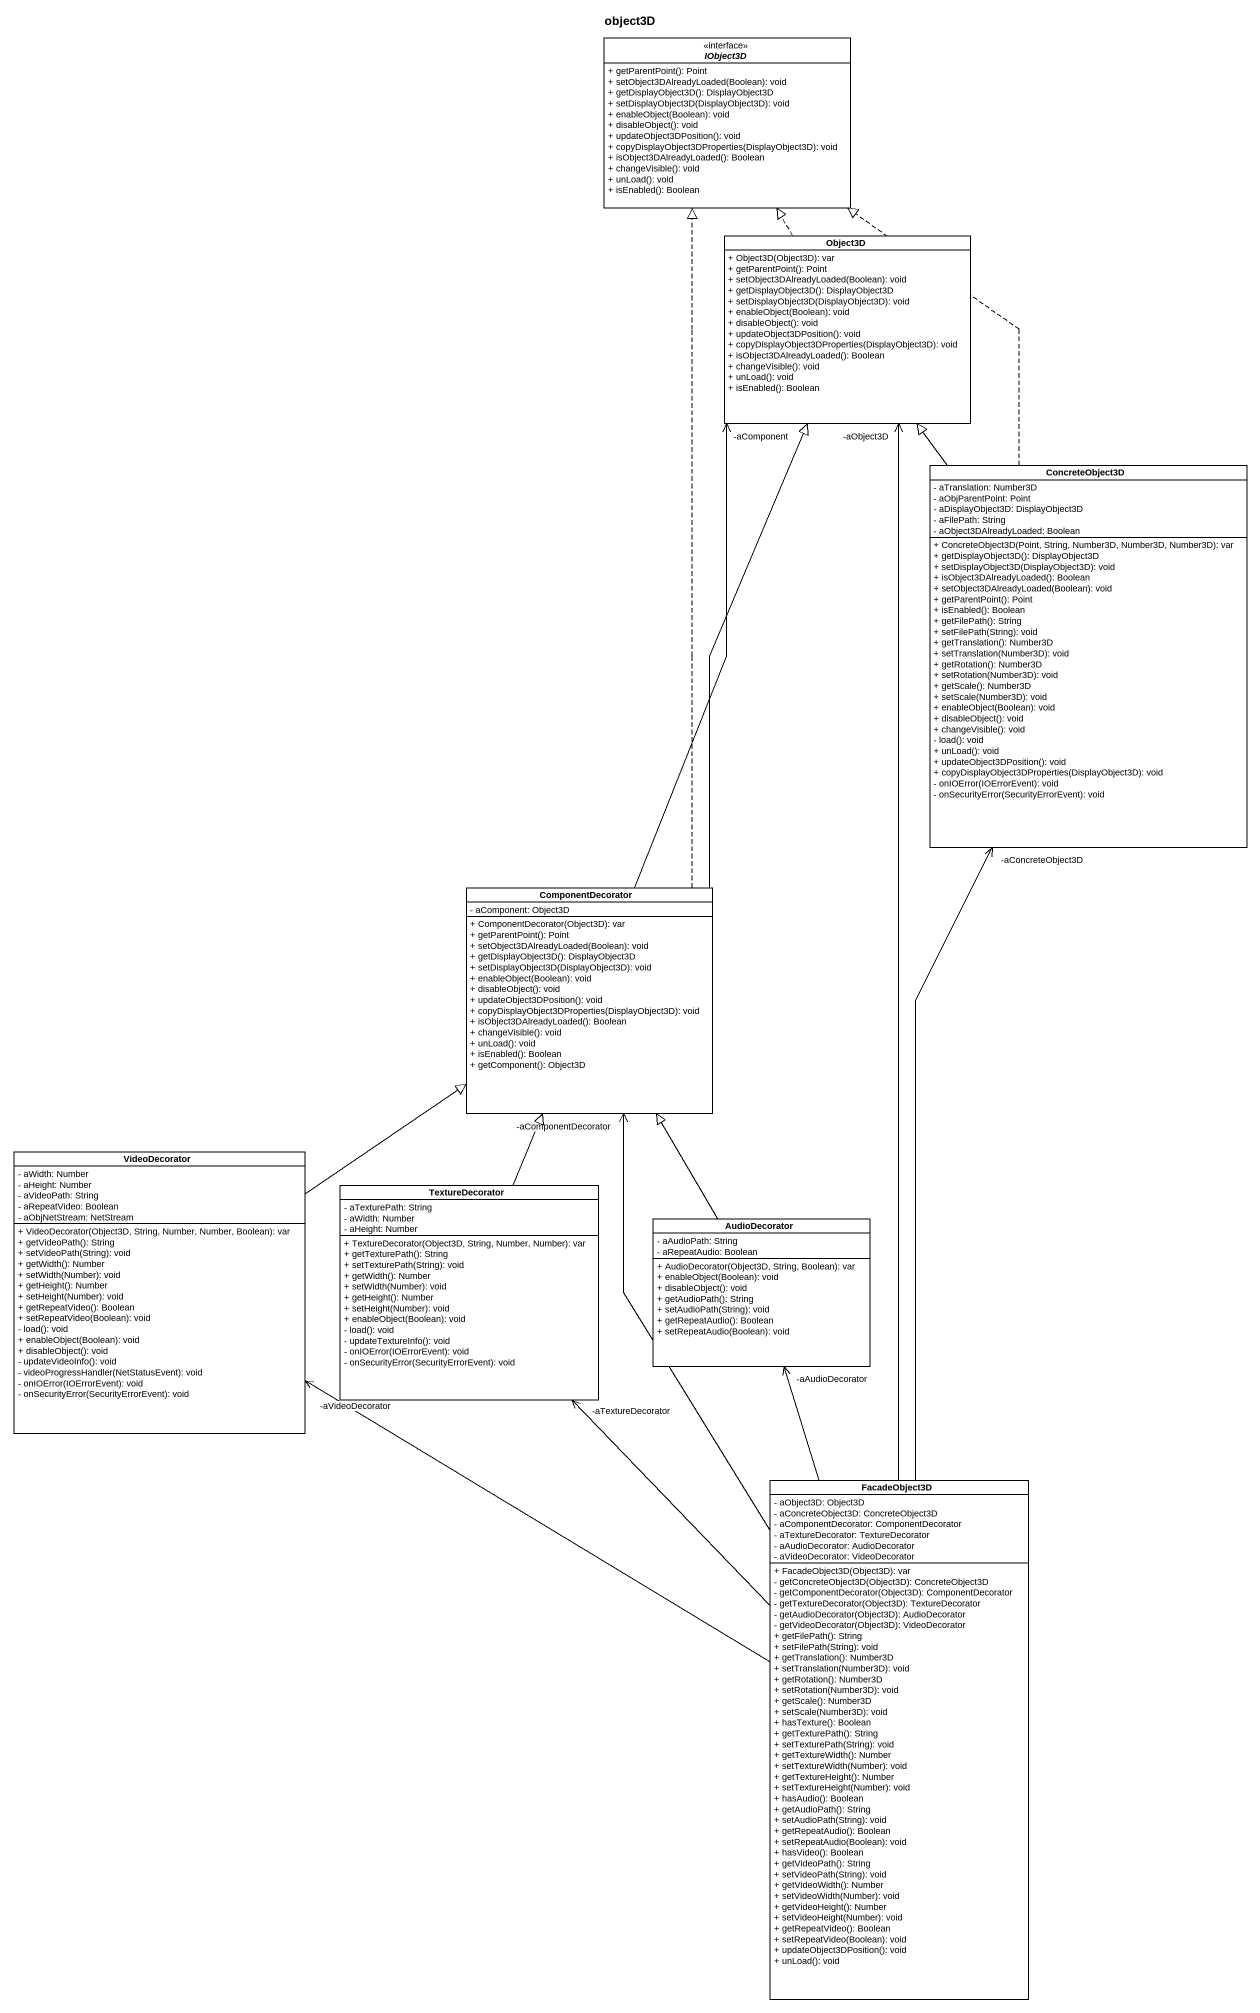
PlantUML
@startuml
title object3D
hide circle
hide empty members
skinparam classAttributeIconSize 0
interface IObject3D <<interface>> {
  + getParentPoint(): Point
  + setObject3DAlreadyLoaded(Boolean): void
  + getDisplayObject3D(): DisplayObject3D
  + setDisplayObject3D(DisplayObject3D): void
  + enableObject(Boolean): void
  + disableObject(): void
  + updateObject3DPosition(): void
  + copyDisplayObject3DProperties(DisplayObject3D): void
  + isObject3DAlreadyLoaded(): Boolean
  + changeVisible(): void
  + unLoad(): void
  + isEnabled(): Boolean
}
class Object3D {
  + Object3D(Object3D): var
  + getParentPoint(): Point
  + setObject3DAlreadyLoaded(Boolean): void
  + getDisplayObject3D(): DisplayObject3D
  + setDisplayObject3D(DisplayObject3D): void
  + enableObject(Boolean): void
  + disableObject(): void
  + updateObject3DPosition(): void
  + copyDisplayObject3DProperties(DisplayObject3D): void
  + isObject3DAlreadyLoaded(): Boolean
  + changeVisible(): void
  + unLoad(): void
  + isEnabled(): Boolean
}
class ConcreteObject3D {
  - aTranslation: Number3D
  - aObjParentPoint: Point
  - aDisplayObject3D: DisplayObject3D
  - aFilePath: String
  - aObject3DAlreadyLoaded: Boolean
  + ConcreteObject3D(Point, String, Number3D, Number3D, Number3D): var
  + getDisplayObject3D(): DisplayObject3D
  + setDisplayObject3D(DisplayObject3D): void
  + isObject3DAlreadyLoaded(): Boolean
  + setObject3DAlreadyLoaded(Boolean): void
  + getParentPoint(): Point
  + isEnabled(): Boolean
  + getFilePath(): String
  + setFilePath(String): void
  + getTranslation(): Number3D
  + setTranslation(Number3D): void
  + getRotation(): Number3D
  + setRotation(Number3D): void
  + getScale(): Number3D
  + setScale(Number3D): void
  + enableObject(Boolean): void
  + disableObject(): void
  + changeVisible(): void
  - load(): void
  + unLoad(): void
  + updateObject3DPosition(): void
  + copyDisplayObject3DProperties(DisplayObject3D): void
  - onIOError(IOErrorEvent): void
  - onSecurityError(SecurityErrorEvent): void
}
class ComponentDecorator {
  - aComponent: Object3D
  + ComponentDecorator(Object3D): var
  + getParentPoint(): Point
  + setObject3DAlreadyLoaded(Boolean): void
  + getDisplayObject3D(): DisplayObject3D
  + setDisplayObject3D(DisplayObject3D): void
  + enableObject(Boolean): void
  + disableObject(): void
  + updateObject3DPosition(): void
  + copyDisplayObject3DProperties(DisplayObject3D): void
  + isObject3DAlreadyLoaded(): Boolean
  + changeVisible(): void
  + unLoad(): void
  + isEnabled(): Boolean
  + getComponent(): Object3D
}
class VideoDecorator {
  - aWidth: Number
  - aHeight: Number
  - aVideoPath: String
  - aRepeatVideo: Boolean
  - aObjNetStream: NetStream
  + VideoDecorator(Object3D, String, Number, Number, Boolean): var
  + getVideoPath(): String
  + setVideoPath(String): void
  + getWidth(): Number
  + setWidth(Number): void
  + getHeight(): Number
  + setHeight(Number): void
  + getRepeatVideo(): Boolean
  + setRepeatVideo(Boolean): void
  - load(): void
  + enableObject(Boolean): void
  + disableObject(): void
  - updateVideoInfo(): void
  - videoProgressHandler(NetStatusEvent): void
  - onIOError(IOErrorEvent): void
  - onSecurityError(SecurityErrorEvent): void
}
class TextureDecorator {
  - aTexturePath: String
  - aWidth: Number
  - aHeight: Number
  + TextureDecorator(Object3D, String, Number, Number): var
  + getTexturePath(): String
  + setTexturePath(String): void
  + getWidth(): Number
  + setWidth(Number): void
  + getHeight(): Number
  + setHeight(Number): void
  + enableObject(Boolean): void
  - load(): void
  - updateTextureInfo(): void
  - onIOError(IOErrorEvent): void
  - onSecurityError(SecurityErrorEvent): void
}
class AudioDecorator {
  - aAudioPath: String
  - aRepeatAudio: Boolean
  + AudioDecorator(Object3D, String, Boolean): var
  + enableObject(Boolean): void
  + disableObject(): void
  + getAudioPath(): String
  + setAudioPath(String): void
  + getRepeatAudio(): Boolean
  + setRepeatAudio(Boolean): void
}
class FacadeObject3D {
  - aObject3D: Object3D
  - aConcreteObject3D: ConcreteObject3D
  - aComponentDecorator: ComponentDecorator
  - aTextureDecorator: TextureDecorator
  - aAudioDecorator: AudioDecorator
  - aVideoDecorator: VideoDecorator
  + FacadeObject3D(Object3D): var
  - getConcreteObject3D(Object3D): ConcreteObject3D
  - getComponentDecorator(Object3D): ComponentDecorator
  - getTextureDecorator(Object3D): TextureDecorator
  - getAudioDecorator(Object3D): AudioDecorator
  - getVideoDecorator(Object3D): VideoDecorator
  + getFilePath(): String
  + setFilePath(String): void
  + getTranslation(): Number3D
  + setTranslation(Number3D): void
  + getRotation(): Number3D
  + setRotation(Number3D): void
  + getScale(): Number3D
  + setScale(Number3D): void
  + hasTexture(): Boolean
  + getTexturePath(): String
  + setTexturePath(String): void
  + getTextureWidth(): Number
  + setTextureWidth(Number): void
  + getTextureHeight(): Number
  + setTextureHeight(Number): void
  + hasAudio(): Boolean
  + getAudioPath(): String
  + setAudioPath(String): void
  + getRepeatAudio(): Boolean
  + setRepeatAudio(Boolean): void
  + hasVideo(): Boolean
  + getVideoPath(): String
  + setVideoPath(String): void
  + getVideoWidth(): Number
  + setVideoWidth(Number): void
  + getVideoHeight(): Number
  + setVideoHeight(Number): void
  + getRepeatVideo(): Boolean
  + setRepeatVideo(Boolean): void
  + updateObject3DPosition(): void
  + unLoad(): void
}
Object3D .up.|> IObject3D
ConcreteObject3D .up.|> IObject3D
ConcreteObject3D -up-|> Object3D
ComponentDecorator .up.|> IObject3D
ComponentDecorator -up-> "-aComponent" Object3D
ComponentDecorator -up-|> Object3D
VideoDecorator -up-|> ComponentDecorator
TextureDecorator -up-|> ComponentDecorator
AudioDecorator -up-|> ComponentDecorator
FacadeObject3D -up-> "-aObject3D" Object3D
FacadeObject3D -up-> "-aConcreteObject3D" ConcreteObject3D
FacadeObject3D -up-> "-aComponentDecorator" ComponentDecorator
FacadeObject3D -up-> "-aVideoDecorator" VideoDecorator
FacadeObject3D -up-> "-aTextureDecorator" TextureDecorator
FacadeObject3D -up-> "-aAudioDecorator" AudioDecorator
@enduml
